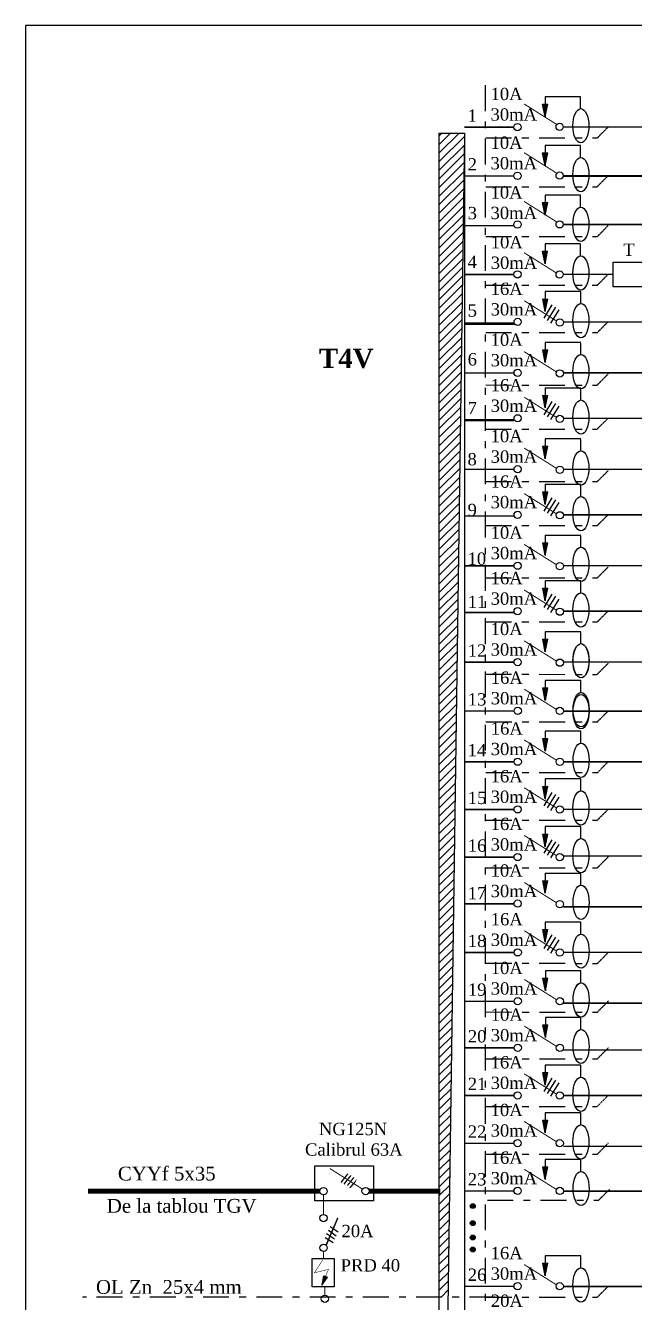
# Model space of a CAD drawing. Header units: inches. Extents: x -369701 to 85886, y 28217 to 66726.
# Drawn here: x 52113 to 58364, y 38344 to 51445 of the extents above; entities that cross this region are included whole.
import ezdxf

# ---------------------------------------------------------------- set-up
doc = ezdxf.new("R2010")
doc.units = ezdxf.units.IN
doc.header["$MEASUREMENT"] = 0
doc.linetypes.add('DOUBLE_DASHED', pattern=[1.093611, 0.529167, -0.211667, 0.141111, -0.211667])
doc.layers.add('Circuite', color=7, linetype='Continuous', lineweight=25)
for name, color, linetype in [('circuite iluminat normal', 7, 'Continuous'), ('circuite iluminat vitali', 1, 'Continuous'), ('ELECTRICAL', 7, 'Continuous')]:
    doc.layers.add(name, color=color, linetype=linetype)
doc.styles.get("Standard").update_dxf_attribs({"font": 'arial.ttf'})

msp = doc.modelspace()

# ---------------------------------------------------------------- hatches: boundary and pattern name
at = {"layer": 'Circuite', "linetype": 'Continuous'}
h = msp.add_hatch(color=256, dxfattribs=at)
h.paths.add_polyline_path([(57448, 50510), (57448, 50639), (57421, 50639)])
h.paths.add_polyline_path([(57474, 50639), (57448, 50639), (57448, 50510)])
h = msp.add_hatch(color=256, dxfattribs=at)
h.paths.add_polyline_path([(57448, 50510), (57448, 50639), (57422, 50639)])
h.paths.add_polyline_path([(57474, 50639), (57448, 50639), (57448, 50510)])
h = msp.add_hatch(color=256, dxfattribs=at)
h.paths.add_polyline_path([(57448, 50010), (57448, 50139), (57421, 50139)])
h.paths.add_polyline_path([(57474, 50139), (57448, 50139), (57448, 50010)])
h = msp.add_hatch(color=256, dxfattribs=at)
h.paths.add_polyline_path([(57448, 50010), (57448, 50139), (57421, 50139)])
h.paths.add_polyline_path([(57474, 50139), (57448, 50139), (57448, 50010)])
h = msp.add_hatch(color=256, dxfattribs=at)
h.paths.add_polyline_path([(57448, 49499), (57448, 49629), (57421, 49629)])
h.paths.add_polyline_path([(57474, 49629), (57448, 49629), (57448, 49499)])
h = msp.add_hatch(color=256, dxfattribs=at)
h.paths.add_polyline_path([(57448, 49499), (57448, 49629), (57421, 49629)])
h.paths.add_polyline_path([(57474, 49629), (57448, 49629), (57448, 49499)])
h = msp.add_hatch(color=256, dxfattribs=at)
h.paths.add_polyline_path([(57447, 48999), (57447, 49129), (57421, 49129)])
h.paths.add_polyline_path([(57473, 49129), (57447, 49129), (57447, 48999)])
h = msp.add_hatch(color=256, dxfattribs=at)
h.paths.add_polyline_path([(57447, 48999), (57447, 49129), (57421, 49129)])
h.paths.add_polyline_path([(57473, 49129), (57447, 49129), (57447, 48999)])
h = msp.add_hatch(color=256, dxfattribs=at)
h.paths.add_polyline_path([(57449, 48510), (57449, 48640), (57422, 48640)])
h.paths.add_polyline_path([(57475, 48640), (57449, 48640), (57449, 48510)])
h = msp.add_hatch(color=256, dxfattribs=at)
h.paths.add_polyline_path([(57449, 48510), (57449, 48640), (57423, 48640)])
h.paths.add_polyline_path([(57475, 48640), (57449, 48640), (57449, 48510)])
h = msp.add_hatch(color=256, dxfattribs=at)
h.paths.add_polyline_path([(57449, 47988), (57449, 48118), (57422, 48118)])
h.paths.add_polyline_path([(57475, 48118), (57449, 48118), (57449, 47988)])
h = msp.add_hatch(color=256, dxfattribs=at)
h.paths.add_polyline_path([(57449, 47988), (57449, 48118), (57423, 48118)])
h.paths.add_polyline_path([(57475, 48118), (57449, 48118), (57449, 47988)])
h = msp.add_hatch(color=256, dxfattribs=at)
h.paths.add_polyline_path([(57449, 47521), (57449, 47651), (57422, 47651)])
h.paths.add_polyline_path([(57475, 47651), (57449, 47651), (57449, 47521)])
h = msp.add_hatch(color=256, dxfattribs=at)
h.paths.add_polyline_path([(57449, 47521), (57449, 47651), (57423, 47651)])
h.paths.add_polyline_path([(57475, 47651), (57449, 47651), (57449, 47521)])
h = msp.add_hatch(color=256, dxfattribs=at)
h.paths.add_polyline_path([(57449, 46999), (57449, 47129), (57422, 47129)])
h.paths.add_polyline_path([(57475, 47129), (57449, 47129), (57449, 46999)])
h = msp.add_hatch(color=256, dxfattribs=at)
h.paths.add_polyline_path([(57449, 46999), (57449, 47129), (57423, 47129)])
h.paths.add_polyline_path([(57475, 47129), (57449, 47129), (57449, 46999)])
h = msp.add_hatch(color=256, dxfattribs=at)
h.paths.add_polyline_path([(57449, 46532), (57449, 46662), (57422, 46662)])
h.paths.add_polyline_path([(57475, 46662), (57449, 46662), (57449, 46532)])
h = msp.add_hatch(color=256, dxfattribs=at)
h.paths.add_polyline_path([(57449, 46532), (57449, 46662), (57423, 46662)])
h.paths.add_polyline_path([(57475, 46662), (57449, 46662), (57449, 46532)])
h = msp.add_hatch(color=256, dxfattribs=at)
h.paths.add_polyline_path([(57449, 46010), (57449, 46139), (57422, 46139)])
h.paths.add_polyline_path([(57475, 46139), (57449, 46139), (57449, 46010)])
h = msp.add_hatch(color=256, dxfattribs=at)
h.paths.add_polyline_path([(57449, 46010), (57449, 46139), (57423, 46139)])
h.paths.add_polyline_path([(57475, 46139), (57449, 46139), (57449, 46010)])
h = msp.add_hatch(color=256, dxfattribs=at)
h.paths.add_polyline_path([(57449, 45543), (57449, 45672), (57422, 45672)])
h.paths.add_polyline_path([(57475, 45672), (57449, 45672), (57449, 45543)])
h = msp.add_hatch(color=256, dxfattribs=at)
h.paths.add_polyline_path([(57449, 45543), (57449, 45672), (57423, 45672)])
h.paths.add_polyline_path([(57475, 45672), (57449, 45672), (57449, 45543)])
h = msp.add_hatch(color=256, dxfattribs=at)
h.paths.add_polyline_path([(57449, 45020), (57449, 45150), (57422, 45150)])
h.paths.add_polyline_path([(57475, 45150), (57449, 45150), (57449, 45020)])
h = msp.add_hatch(color=256, dxfattribs=at)
h.paths.add_polyline_path([(57449, 45020), (57449, 45150), (57423, 45150)])
h.paths.add_polyline_path([(57475, 45150), (57449, 45150), (57449, 45020)])
h = msp.add_hatch(color=256, dxfattribs=at)
h.paths.add_polyline_path([(57450, 44520), (57450, 44650), (57423, 44650)])
h.paths.add_polyline_path([(57476, 44650), (57450, 44650), (57450, 44520)])
h = msp.add_hatch(color=256, dxfattribs=at)
h.paths.add_polyline_path([(57449, 44520), (57449, 44650), (57423, 44650)])
h.paths.add_polyline_path([(57476, 44650), (57449, 44650), (57449, 44520)])
h = msp.add_hatch(color=256, dxfattribs=at)
h.paths.add_polyline_path([(57450, 43999), (57450, 44129), (57423, 44129)])
h.paths.add_polyline_path([(57476, 44129), (57450, 44129), (57450, 43999)])
h = msp.add_hatch(color=256, dxfattribs=at)
h.paths.add_polyline_path([(57449, 43999), (57449, 44129), (57423, 44129)])
h.paths.add_polyline_path([(57476, 44129), (57449, 44129), (57449, 43999)])
h = msp.add_hatch(color=256, dxfattribs=at)
h.paths.add_polyline_path([(57449, 43510), (57449, 43639), (57423, 43639)])
h.paths.add_polyline_path([(57475, 43639), (57449, 43639), (57449, 43510)])
h = msp.add_hatch(color=256, dxfattribs=at)
h.paths.add_polyline_path([(57449, 43510), (57449, 43639), (57423, 43639)])
h.paths.add_polyline_path([(57475, 43639), (57449, 43639), (57449, 43510)])
h = msp.add_hatch(color=256, dxfattribs=at)
h.paths.add_polyline_path([(57449, 43020), (57449, 43150), (57423, 43150)])
h.paths.add_polyline_path([(57475, 43150), (57449, 43150), (57449, 43020)])
h = msp.add_hatch(color=256, dxfattribs=at)
h.paths.add_polyline_path([(57449, 43020), (57449, 43150), (57423, 43150)])
h.paths.add_polyline_path([(57475, 43150), (57449, 43150), (57449, 43020)])
h = msp.add_hatch(color=256, dxfattribs=at)
h.paths.add_polyline_path([(57449, 42542), (57449, 42672), (57423, 42672)])
h.paths.add_polyline_path([(57475, 42672), (57449, 42672), (57449, 42542)])
h = msp.add_hatch(color=256, dxfattribs=at)
h.paths.add_polyline_path([(57449, 42542), (57449, 42672), (57423, 42672)])
h.paths.add_polyline_path([(57475, 42672), (57449, 42672), (57449, 42542)])
h = msp.add_hatch(color=256, dxfattribs=at)
h.paths.add_polyline_path([(57449, 42042), (57449, 42172), (57423, 42172)])
h.paths.add_polyline_path([(57476, 42172), (57449, 42172), (57449, 42042)])
h = msp.add_hatch(color=256, dxfattribs=at)
h.paths.add_polyline_path([(57449, 42042), (57449, 42172), (57423, 42172)])
h.paths.add_polyline_path([(57476, 42172), (57449, 42172), (57449, 42042)])
h = msp.add_hatch(color=256, dxfattribs=at)
h.paths.add_polyline_path([(57450, 41542), (57450, 41672), (57424, 41672)])
h.paths.add_polyline_path([(57476, 41672), (57450, 41672), (57450, 41542)])
h = msp.add_hatch(color=256, dxfattribs=at)
h.paths.add_polyline_path([(57450, 41542), (57450, 41672), (57424, 41672)])
h.paths.add_polyline_path([(57476, 41672), (57450, 41672), (57450, 41542)])
h = msp.add_hatch(color=256, dxfattribs=at)
h.paths.add_polyline_path([(57450, 41064), (57450, 41193), (57424, 41193)])
h.paths.add_polyline_path([(57476, 41193), (57450, 41193), (57450, 41064)])
h = msp.add_hatch(color=256, dxfattribs=at)
h.paths.add_polyline_path([(57450, 41064), (57450, 41193), (57424, 41193)])
h.paths.add_polyline_path([(57476, 41193), (57450, 41193), (57450, 41064)])
h = msp.add_hatch(color=256, dxfattribs=at)
h.paths.add_polyline_path([(57449, 40574), (57449, 40704), (57422, 40704)])
h.paths.add_polyline_path([(57475, 40704), (57449, 40704), (57449, 40574)])
h = msp.add_hatch(color=256, dxfattribs=at)
h.paths.add_polyline_path([(57449, 40574), (57449, 40704), (57423, 40704)])
h.paths.add_polyline_path([(57475, 40704), (57449, 40704), (57449, 40574)])
h = msp.add_hatch(color=256, dxfattribs=at)
h.paths.add_polyline_path([(57449, 40085), (57449, 40215), (57422, 40215)])
h.paths.add_polyline_path([(57475, 40215), (57449, 40215), (57449, 40085)])
h = msp.add_hatch(color=256, dxfattribs=at)
h.paths.add_polyline_path([(57449, 40085), (57449, 40215), (57423, 40215)])
h.paths.add_polyline_path([(57475, 40215), (57449, 40215), (57449, 40085)])
h = msp.add_hatch(color=256, dxfattribs=at)
h.paths.add_polyline_path([(57449, 39607), (57449, 39736), (57423, 39736)])
h.paths.add_polyline_path([(57475, 39736), (57449, 39736), (57449, 39607)])
h = msp.add_hatch(color=256, dxfattribs=at)
h.paths.add_polyline_path([(57449, 39607), (57449, 39736), (57423, 39736)])
h.paths.add_polyline_path([(57475, 39736), (57449, 39736), (57449, 39607)])
h = msp.add_hatch(color=256, dxfattribs=at)
h.paths.add_polyline_path([(57449, 38617), (57449, 38747), (57422, 38747)])
h.paths.add_polyline_path([(57475, 38747), (57449, 38747), (57449, 38617)])
h = msp.add_hatch(color=256, dxfattribs=at)
h.paths.add_polyline_path([(57449, 38617), (57449, 38747), (57423, 38747)])
h.paths.add_polyline_path([(57475, 38747), (57449, 38747), (57449, 38617)])
h = msp.add_hatch(color=256, dxfattribs=at)
h.paths.add_polyline_path([(55192, 38610), (55174, 38618), (55158, 38528)])
h.paths.add_polyline_path([(55212, 38602), (55192, 38610), (55158, 38528), (55157, 38523)])
at = {"layer": 'circuite iluminat normal'}
h = msp.add_hatch(color=256, dxfattribs=at)
h.paths.add_polyline_path([(56696, 39310, 0.528515), (56728, 39335), (56702, 39323)])
h.paths.add_polyline_path([(56696, 39310), (56702, 39323), (56686, 39316, 0.127588)])
h.paths.add_polyline_path([(56686, 39316), (56728, 39335, 0.086363), (56726, 39343, 0.099878), (56721, 39351), (56679, 39333, 0.099878), (56681, 39323, 0.086363)])
h.paths.add_polyline_path([(56679, 39333), (56721, 39351, 0.664213)])
h = msp.add_hatch(color=256, dxfattribs=at)
h.paths.add_polyline_path([(56698, 39310, 0.528515), (56730, 39335), (56703, 39323)])
h.paths.add_polyline_path([(56698, 39310), (56703, 39323), (56687, 39316, 0.127588)])
h.paths.add_polyline_path([(56687, 39316), (56730, 39335, 0.086363), (56728, 39343, 0.099878), (56723, 39351), (56681, 39333, 0.099878), (56683, 39323, 0.086363)])
h.paths.add_polyline_path([(56681, 39333), (56723, 39351, 0.664213)])
h = msp.add_hatch(color=256, dxfattribs=at)
h.paths.add_polyline_path([(56696, 39133, 0.528515), (56728, 39159), (56702, 39147)])
h.paths.add_polyline_path([(56696, 39133), (56702, 39147), (56686, 39140, 0.127588)])
h.paths.add_polyline_path([(56686, 39140), (56728, 39159, 0.086363), (56726, 39167, 0.099878), (56721, 39175), (56679, 39157, 0.099878), (56681, 39147, 0.086363)])
h.paths.add_polyline_path([(56679, 39157), (56721, 39175, 0.664213)])
h = msp.add_hatch(color=256, dxfattribs=at)
h.paths.add_polyline_path([(56698, 39133, 0.528515), (56730, 39159), (56703, 39147)])
h.paths.add_polyline_path([(56698, 39133), (56703, 39147), (56687, 39140, 0.127588)])
h.paths.add_polyline_path([(56687, 39140), (56730, 39159, 0.086363), (56728, 39167, 0.099878), (56723, 39175), (56681, 39157, 0.099878), (56683, 39147, 0.086363)])
h.paths.add_polyline_path([(56681, 39157), (56723, 39175, 0.664213)])
h = msp.add_hatch(color=256, dxfattribs=at)
h.paths.add_polyline_path([(56696, 38987, 0.528515), (56728, 39012), (56702, 39000)])
h.paths.add_polyline_path([(56696, 38987), (56702, 39000), (56686, 38993, 0.127588)])
h.paths.add_polyline_path([(56686, 38993), (56728, 39012, 0.086363), (56726, 39020, 0.099878), (56721, 39028), (56679, 39010, 0.099878), (56681, 39000, 0.086363)])
h.paths.add_polyline_path([(56679, 39010), (56721, 39028, 0.664213)])
h = msp.add_hatch(color=256, dxfattribs=at)
h.paths.add_polyline_path([(56696, 38863, 0.528515), (56728, 38888), (56702, 38877)])
h.paths.add_polyline_path([(56696, 38863), (56702, 38877), (56686, 38870, 0.127588)])
h.paths.add_polyline_path([(56686, 38870), (56728, 38888, 0.086363), (56726, 38897, 0.099878), (56721, 38905), (56679, 38886, 0.099878), (56681, 38877, 0.086363)])
h.paths.add_polyline_path([(56679, 38886), (56721, 38905, 0.664213)])
h = msp.add_hatch(color=256, dxfattribs=at)
h.paths.add_polyline_path([(56698, 38987, 0.528515), (56730, 39012), (56703, 39000)])
h.paths.add_polyline_path([(56698, 38987), (56703, 39000), (56687, 38993, 0.127588)])
h.paths.add_polyline_path([(56687, 38993), (56730, 39012, 0.086363), (56728, 39020, 0.099878), (56723, 39028), (56681, 39010, 0.099878), (56683, 39000, 0.086363)])
h.paths.add_polyline_path([(56681, 39010), (56723, 39028, 0.664213)])
h = msp.add_hatch(color=256, dxfattribs=at)
h.paths.add_polyline_path([(56698, 38863, 0.528515), (56730, 38888), (56703, 38877)])
h.paths.add_polyline_path([(56698, 38863), (56703, 38877), (56687, 38870, 0.127588)])
h.paths.add_polyline_path([(56687, 38870), (56730, 38888, 0.086363), (56728, 38897, 0.099878), (56723, 38905), (56681, 38886, 0.099878), (56683, 38877, 0.086363)])
h.paths.add_polyline_path([(56681, 38886), (56723, 38905, 0.664213)])
at = {"layer": 'circuite iluminat vitali'}
h = msp.add_hatch(dxfattribs=at)
h.set_pattern_fill('ANSI31', color=256, scale=500, style=0)
h.set_pattern_definition([(45, (-1699798.09, -1005102.076), (-44.1941738, 44.1941738), [])])
h.paths.add_polyline_path([(56620, 50341), (56361, 50341), (56361, 38399), (56451, 38399)])

# ---------------------------------------------------------------- linework, layer by layer
at = {"layer": 'Circuite', "linetype": 'DOUBLE_DASHED', "ltscale": 500}
for p, q in [((56833, 50832), (56833, 31716)), ((56935, 38399), (52698, 38399))]:
    msp.add_line(p, q, dxfattribs=at)
at = {"layer": 'Circuite', "linetype": 'Continuous'}
for p, q in [((57811, 50715), (57447, 50715)), ((57448, 50715), (57448, 50509)), ((57812, 50593), (57812, 50714)), ((57448, 50510), (57421, 50639)), ((57421, 50639), (57474, 50639)), ((57422, 50639), (57474, 50639)), ((57448, 50510), (57474, 50639)), ((57448, 50510), (57474, 50639)), ((57812, 50215), (57448, 50215)), ((57448, 50215), (57448, 50009)), ((57812, 50215), (57448, 50215)), ((57812, 50093), (57812, 50214)), ((57421, 50139), (57474, 50139)), ((57448, 50010), (57421, 50139)), ((57421, 50139), (57474, 50139)), ((57448, 50010), (57474, 50139)), ((57448, 50010), (57474, 50139)), ((57448, 49704), (57448, 49499)), ((57812, 49704), (57448, 49704)), ((57812, 49582), (57812, 49703)), ((57421, 49629), (57474, 49629)), ((57448, 49499), (57421, 49629)), ((57421, 49629), (57474, 49629)), ((57448, 49499), (57474, 49629)), ((57448, 49499), (57474, 49629)), ((57421, 49129), (57473, 49129)), ((57447, 48999), (57421, 49129)), ((57421, 49129), (57473, 49129)), ((57447, 49204), (57447, 48999)), ((57811, 49204), (57447, 49204)), ((57447, 48999), (57473, 49129)), ((57447, 48999), (57473, 49129)), ((57811, 49082), (57811, 49203)), ((57449, 48510), (57422, 48640)), ((57423, 48639), (57475, 48639)), ((57423, 48639), (57475, 48639)), ((57449, 48716), (57449, 48510)), ((57813, 48715), (57449, 48715)), ((57449, 48510), (57475, 48640)), ((57449, 48510), (57475, 48640)), ((57813, 48594), (57813, 48715)), ((57449, 47988), (57422, 48118)), ((57423, 48117), (57475, 48117)), ((57423, 48117), (57475, 48117)), ((57449, 48193), (57449, 47988)), ((57813, 48192), (57449, 48192)), ((57449, 47988), (57475, 48118)), ((57449, 47988), (57475, 48118)), ((57813, 48066), (57813, 48186)), ((57449, 47727), (57449, 47521)), ((57813, 47726), (57449, 47726)), ((57813, 47605), (57813, 47726)), ((57449, 47521), (57422, 47651)), ((57423, 47650), (57475, 47650)), ((57423, 47650), (57475, 47650)), ((57449, 47521), (57475, 47651)), ((57449, 47521), (57475, 47651)), ((57449, 47204), (57449, 46999)), ((57813, 47203), (57449, 47203)), ((57813, 47077), (57813, 47197)), ((57449, 46999), (57422, 47129)), ((57423, 47128), (57475, 47128)), ((57423, 47128), (57475, 47128)), ((57449, 46999), (57475, 47129)), ((57449, 46999), (57475, 47129)), ((57449, 46532), (57422, 46662)), ((57423, 46661), (57475, 46661)), ((57423, 46661), (57475, 46661)), ((57449, 46738), (57449, 46532)), ((57813, 46736), (57449, 46736)), ((57449, 46532), (57475, 46662)), ((57449, 46532), (57475, 46662)), ((57813, 46616), (57813, 46736)), ((57449, 46010), (57422, 46139)), ((57423, 46138), (57475, 46138)), ((57423, 46138), (57475, 46138)), ((57449, 46215), (57449, 46009)), ((57813, 46214), (57449, 46214)), ((57449, 46010), (57475, 46139)), ((57449, 46010), (57475, 46139)), ((57813, 46087), (57813, 46208)), ((57449, 45748), (57449, 45543)), ((57813, 45747), (57449, 45747)), ((57813, 45627), (57813, 45747)), ((57449, 45543), (57422, 45672)), ((57423, 45671), (57475, 45671)), ((57423, 45671), (57475, 45671)), ((57449, 45543), (57475, 45672)), ((57449, 45543), (57475, 45672)), ((57449, 45226), (57449, 45020)), ((57813, 45224), (57449, 45224)), ((57813, 45098), (57813, 45219)), ((57449, 45020), (57422, 45150)), ((57423, 45149), (57475, 45149)), ((57423, 45149), (57475, 45149)), ((57449, 45020), (57475, 45150)), ((57449, 45020), (57475, 45150)), ((57449, 44726), (57449, 44520)), ((57813, 44726), (57449, 44726)), ((57813, 44604), (57813, 44724)), ((57423, 44650), (57476, 44650)), ((57449, 44520), (57423, 44650)), ((57423, 44650), (57476, 44650)), ((57449, 44520), (57476, 44650)), ((57450, 44520), (57476, 44650)), ((57449, 44204), (57449, 43999)), ((57813, 44204), (57449, 44204)), ((57813, 44082), (57813, 44203)), ((57423, 44129), (57476, 44129)), ((57449, 43999), (57423, 44129)), ((57423, 44129), (57476, 44129)), ((57449, 43999), (57476, 44129)), ((57450, 43999), (57476, 44129)), ((57423, 43639), (57475, 43639)), ((57449, 43510), (57423, 43639)), ((57449, 43715), (57449, 43509)), ((57813, 43715), (57449, 43715)), ((57449, 43510), (57475, 43639)), ((57449, 43510), (57475, 43639)), ((57813, 43593), (57813, 43714)), ((57423, 43150), (57475, 43150)), ((57449, 43020), (57423, 43150)), ((57423, 43150), (57475, 43150)), ((57449, 43226), (57449, 43020)), ((57813, 43226), (57449, 43226)), ((57449, 43020), (57475, 43150)), ((57449, 43020), (57475, 43150)), ((57813, 43104), (57813, 43224)), ((57449, 42747), (57449, 42542)), ((57813, 42746), (57449, 42746)), ((57813, 42625), (57813, 42746)), ((57449, 42542), (57423, 42672)), ((57423, 42671), (57475, 42671)), ((57423, 42671), (57475, 42671)), ((57449, 42542), (57475, 42672)), ((57449, 42542), (57475, 42672)), ((57449, 42247), (57449, 42042)), ((57813, 42247), (57449, 42247)), ((57813, 42125), (57813, 42246)), ((57423, 42172), (57476, 42172)), ((57449, 42042), (57423, 42172)), ((57423, 42172), (57476, 42172)), ((57449, 42042), (57476, 42172)), ((57449, 42042), (57476, 42172)), ((57424, 41672), (57476, 41672)), ((57450, 41542), (57424, 41672)), ((57424, 41672), (57476, 41672)), ((57450, 41747), (57450, 41542)), ((57814, 41747), (57450, 41747)), ((57450, 41542), (57476, 41672)), ((57450, 41542), (57476, 41672)), ((57814, 41625), (57814, 41746)), ((57450, 41269), (57450, 41063)), ((57814, 41269), (57450, 41269)), ((57424, 41193), (57476, 41193)), ((57450, 41064), (57424, 41193)), ((57424, 41193), (57476, 41193)), ((57450, 41064), (57476, 41193)), ((57450, 41064), (57476, 41193)), ((57814, 41147), (57814, 41268)), ((57449, 40779), (57449, 40574)), ((57813, 40779), (57449, 40779)), ((57813, 40658), (57813, 40778)), ((57449, 40574), (57422, 40704)), ((57422, 40704), (57475, 40704)), ((57423, 40704), (57475, 40704)), ((57449, 40574), (57475, 40704)), ((57449, 40574), (57475, 40704)), ((57449, 40290), (57449, 40085)), ((57813, 40290), (57449, 40290)), ((57813, 40169), (57813, 40289)), ((57449, 40085), (57422, 40215)), ((57422, 40215), (57475, 40215)), ((57423, 40215), (57475, 40215)), ((57449, 40085), (57475, 40215)), ((57449, 40085), (57475, 40215)), ((57449, 39607), (57423, 39736)), ((57423, 39735), (57475, 39735)), ((57423, 39735), (57475, 39735)), ((57449, 39812), (57449, 39606)), ((57813, 39811), (57449, 39811)), ((57449, 39607), (57475, 39736)), ((57449, 39607), (57475, 39736)), ((57813, 39690), (57813, 39811)), ((55202, 39051), (55284, 38996)), ((55222, 39084), (55303, 39029)), ((55241, 39122), (55322, 39068)), ((55189, 39012), (55270, 38958)), ((57449, 38823), (57449, 38617)), ((57813, 38823), (57449, 38823)), ((57813, 38701), (57813, 38821)), ((57449, 38617), (57422, 38747)), ((57422, 38747), (57475, 38747)), ((57423, 38747), (57475, 38747)), ((57449, 38617), (57475, 38747)), ((57449, 38617), (57475, 38747)), ((55156, 38523), (55212, 38602)), ((55157, 38523), (55174, 38618)), ((55174, 38618), (55212, 38602))]:
    msp.add_line(p, q, dxfattribs=at)
at = {"layer": 'Circuite'}
for p, q in [((57436, 48441), (57521, 48578)), ((57471, 48419), (57556, 48557)), ((57507, 48391), (57591, 48529)), ((57436, 47451), (57521, 47589)), ((57471, 47430), (57556, 47567)), ((57507, 47402), (57591, 47539)), ((57436, 46462), (57521, 46599)), ((57471, 46441), (57556, 46578)), ((57507, 46413), (57591, 46550)), ((57436, 45473), (57521, 45610)), ((57471, 45452), (57556, 45589)), ((57507, 45424), (57591, 45561)), ((57436, 43440), (57520, 43577)), ((57471, 43419), (57556, 43556)), ((57506, 43391), (57591, 43528)), ((57436, 42955), (57520, 43092)), ((57471, 42934), (57556, 43071)), ((57506, 42906), (57591, 43043)), ((57437, 41977), (57521, 42114)), ((57472, 41955), (57556, 42093)), ((57507, 41927), (57592, 42065)), ((57437, 40509), (57521, 40646)), ((57472, 40488), (57556, 40625)), ((57507, 40460), (57592, 40597))]:
    msp.add_line(p, q, dxfattribs=at)
at = {"layer": 'Circuite', "linetype": 'Continuous'}
for points in [[(66128, 28226), (66128, 51445), (52113, 51445), (52113, 28226)], [(55083, 39747), (55684, 39747), (55684, 39388), (55083, 39388)], [(55055, 38795), (55281, 38795), (55281, 38504), (55055, 38504)]]:
    msp.add_lwpolyline(points, close=True, dxfattribs=at)
at = {"layer": 'Circuite', "linetype": 'Continuous', "flags": 128}
for points, const_width in [([(55173, 39453), (55173, 39248)], 10.1), ([(55200, 38934), (55319, 39212)], 15), ([(55166, 38783), (55078, 38648), (55223, 38684), (55166, 38546), (55166, 38546)], 5.06), ([(55173, 38868), (55173, 38795)], 10.1), ([(55185, 38504), (55185, 38417)], 10.1)]:
    msp.add_lwpolyline(points, dxfattribs=dict(at, const_width=const_width))
at = {"layer": 'Circuite', "linetype": 'Continuous'}
for centre in [(55172, 39210), (55173, 38905), (55185, 38382)]:
    msp.add_circle(centre, 37.2, dxfattribs=at)
for centre in [(57814, 50416), (57814, 49916), (57814, 49405), (57814, 48905), (57815, 48417), (57815, 48417), (57815, 47894), (57815, 47894), (57815, 47427), (57815, 47427), (57815, 46905), (57815, 46905), (57815, 46905), (57815, 46905), (57815, 46438), (57815, 46438), (57815, 45916), (57815, 45916), (57815, 45916), (57815, 45916), (57815, 45449), (57815, 45449), (57815, 44927), (57815, 44927), (57816, 44927), (57816, 44927), (57816, 44427), (57816, 44427), (57816, 44427), (57816, 44405), (57816, 44405), (57816, 43905), (57816, 43905), (57816, 43905), (57815, 43416), (57815, 43416), (57815, 43416), (57815, 42927), (57815, 42927), (57815, 42927), (57816, 42448), (57816, 42448), (57816, 41948), (57816, 41948), (57816, 41948), (57817, 41448), (57816, 41448), (57817, 41448), (57817, 40970), (57816, 40970), (57817, 40970), (57815, 40480), (57815, 40480), (57815, 40480), (57815, 39991), (57815, 39991), (57815, 39991), (57816, 39513), (57816, 39513), (57815, 38523), (57815, 38523), (57815, 38523)]:
    msp.add_ellipse(centre, major_axis=(0, 176), ratio=0.466655, dxfattribs=at)
at = {"layer": 'circuite iluminat normal'}
for points in [[(56361, 50341), (56620, 50341), (56620, 32010), (56361, 32010)], [(58145, 49017), (58466, 49017), (58466, 48763), (58145, 48763)]]:
    msp.add_lwpolyline(points, close=True, dxfattribs=at)
for centre in [(56704, 39333), (56705, 39333), (56704, 39157), (56705, 39157), (56704, 39010), (56704, 38887), (56705, 39010), (56705, 38887)]:
    msp.add_circle(centre, 24.8, dxfattribs=at)
at = {"layer": 'ELECTRICAL', "linetype": 'Continuous'}
for p, q in [((56620, 50341), (56361, 32010)), ((55135, 39486), (55135, 39486))]:
    msp.add_line(p, q, dxfattribs=at)
at = {"layer": 'ELECTRICAL', "linetype": 'DOUBLE_DASHED'}
for p, q in [((57982, 50291), (58095, 50404)), ((57982, 49791), (58095, 49904)), ((57982, 49280), (58095, 49394)), ((57981, 48780), (58095, 48894)), ((57982, 48294), (58096, 48407)), ((57982, 48294), (58096, 48407)), ((57982, 47756), (58096, 47870)), ((57982, 47756), (58096, 47870)), ((57982, 47305), (58096, 47418)), ((57982, 47305), (58096, 47418)), ((57982, 46767), (58096, 46880)), ((57982, 46767), (58096, 46880)), ((57982, 46315), (58096, 46429)), ((57982, 46315), (58096, 46429)), ((57982, 45778), (58096, 45891)), ((57982, 45778), (58096, 45891)), ((57982, 45326), (58096, 45440)), ((57982, 45326), (58096, 45440)), ((57982, 44788), (58096, 44902)), ((57982, 44788), (58096, 44902)), ((57984, 44302), (58097, 44415)), ((57984, 43780), (58097, 43894)), ((57983, 43291), (58096, 43404)), ((57983, 43291), (58096, 43404)), ((57983, 42802), (58096, 42915)), ((57984, 41823), (58097, 41937)), ((57984, 41323), (58098, 41437)), ((57984, 40845), (58098, 40958)), ((57983, 40356), (58096, 40469)), ((57983, 39866), (58096, 39980)), ((55354, 39578), (55423, 39664)), ((55384, 39560), (55453, 39646)), ((55414, 39540), (55484, 39626)), ((55446, 39521), (55515, 39608)), ((57998, 39394), (58111, 39507)), ((57983, 38399), (58096, 38512))]:
    msp.add_line(p, q, dxfattribs=at)
at = {"layer": 'ELECTRICAL', "linetype": 'DOUBLE_DASHED', "ltscale": 500}
for p, q in [((56839, 50291), (57982, 50291)), ((56839, 49791), (57982, 49791)), ((56839, 49281), (57982, 49280)), ((56837, 48781), (57829, 48781)), ((56838, 48781), (57981, 48780)), ((56839, 48294), (57982, 48294)), ((56839, 47757), (57982, 47756)), ((56839, 47305), (57982, 47305)), ((56839, 46767), (57982, 46767)), ((56839, 46316), (57982, 46315)), ((56839, 45778), (57982, 45778)), ((56839, 45327), (57982, 45326)), ((56839, 44789), (57982, 44788)), ((56840, 44302), (57984, 44302)), ((56840, 43781), (57984, 43780)), ((56840, 43291), (57983, 43291)), ((56840, 43291), (57983, 43291)), ((56840, 42802), (57983, 42802)), ((56840, 41824), (57984, 41823)), ((56841, 41324), (57984, 41323)), ((56841, 40845), (57984, 40845)), ((56840, 40356), (57983, 40356)), ((56840, 39867), (57983, 39866)), ((56854, 39394), (57998, 39394)), ((56840, 38399), (57983, 38399))]:
    msp.add_line(p, q, dxfattribs=at)
at = {"layer": 'ELECTRICAL', "linetype": 'Continuous', "flags": 128}
for points, const_width in [([(57566, 50430), (57230, 50641)], 10.1), ([(57566, 50430), (57230, 50641)], 10.1), ([(56618, 50402), (57127, 50402)], 15.2), ([(56618, 50402), (57127, 50402)], 15.2), ([(56618, 50402), (57127, 50402)], 15.2), ([(56618, 50402), (57127, 50402)], 15.2), ([(57632, 50404), (61262, 50404)], 15.2), ([(57566, 49930), (57230, 50141)], 10.1), ([(57566, 49930), (57230, 50141)], 10.1), ([(56618, 49902), (57127, 49902)], 15.2), ([(57632, 49904), (61262, 49904)], 15.2), ([(57634, 49900), (59595, 49900)], 15.2), ([(57566, 49430), (57230, 49641)], 10.1), ([(57566, 49430), (57230, 49641)], 10.1), ([(56618, 49391), (57127, 49391)], 15.2), ([(57632, 49404), (61262, 49404)], 15.2), ([(57566, 48904), (57230, 49115)], 10.1), ([(57566, 48904), (57230, 49115)], 10.1), ([(56618, 48891), (57126, 48891)], 15.2), ([(56620, 48891), (57128, 48891)], 15.2), ([(57631, 48892), (58142, 48892)], 15.2), ([(57568, 48411), (57232, 48622)], 10.1), ([(57568, 48411), (57232, 48622)], 10.1), ([(56620, 48391), (57128, 48391)], 15.2), ([(56620, 48380), (57128, 48380)], 15.2), ([(57633, 48404), (61804, 48404)], 15.2), ([(57568, 47888), (57232, 48099)], 10.1), ([(57568, 47888), (57232, 48099)], 10.1), ([(56620, 47880), (57128, 47880)], 15.2), ([(56619, 47880), (57128, 47880)], 15.2), ([(57633, 47881), (61804, 47881)], 15.2), ([(57568, 47421), (57232, 47632)], 10.1), ([(57568, 47421), (57232, 47632)], 10.1), ([(56618, 47402), (57126, 47402)], 15.2), ([(56620, 47402), (57128, 47402)], 15.2), ([(56620, 47391), (57128, 47391)], 15.2), ([(57633, 47414), (61804, 47414)], 15.2), ([(57568, 46899), (57232, 47110)], 10.1), ([(57568, 46899), (57232, 47110)], 10.1), ([(56620, 46891), (57128, 46891)], 15.2), ([(56619, 46891), (57128, 46891)], 15.2), ([(57633, 46892), (61804, 46892)], 15.2), ([(57568, 46432), (57232, 46643)], 10.1), ([(57568, 46432), (57232, 46643)], 10.1), ([(56618, 46413), (57126, 46413)], 15.2), ([(56620, 46413), (57128, 46413)], 15.2), ([(57633, 46425), (61804, 46425)], 15.2), ([(57568, 45910), (57232, 46121)], 10.1), ([(57568, 45910), (57232, 46121)], 10.1), ([(56620, 45902), (57128, 45902)], 15.2), ([(56619, 45902), (57128, 45902)], 15.2), ([(57633, 45903), (61804, 45903)], 15.2), ([(57568, 45443), (57232, 45654)], 10.1), ([(57568, 45443), (57232, 45654)], 10.1), ([(56618, 45423), (57126, 45423)], 15.2), ([(56620, 45423), (57128, 45423)], 15.2), ([(57633, 45436), (61804, 45436)], 15.2), ([(57568, 44921), (57232, 45132)], 10.1), ([(57568, 44921), (57232, 45132)], 10.1), ([(56619, 44913), (57128, 44913)], 15.2), ([(56620, 44913), (57128, 44913)], 15.2), ([(56619, 44913), (57128, 44913)], 15.2), ([(57633, 44914), (61804, 44914)], 15.2), ([(57568, 44425), (57233, 44636)], 10.1), ([(57568, 44425), (57233, 44636)], 10.1), ([(56619, 44413), (57127, 44413)], 15.2), ([(56620, 44413), (57129, 44413)], 15.2), ([(57635, 44411), (61557, 44411)], 15.2), ([(57568, 43904), (57233, 44115)], 10.1), ([(57568, 43904), (57233, 44115)], 10.1), ([(56619, 43891), (57127, 43891)], 15.2), ([(56620, 43891), (57129, 43891)], 15.2), ([(57635, 43890), (61557, 43890)], 15.2), ([(57568, 43414), (57232, 43625)], 10.1), ([(57568, 43414), (57232, 43625)], 10.1), ([(56619, 43402), (57128, 43402)], 15.2), ([(56619, 43402), (57128, 43402)], 15.2), ([(57632, 43403), (61803, 43403)], 15.2), ([(57568, 42925), (57232, 43136)], 10.1), ([(57568, 42925), (57232, 43136)], 10.1), ([(56619, 42913), (57128, 42913)], 15.2), ([(57633, 42925), (61804, 42925)], 15.2), ([(57568, 42442), (57233, 42653)], 10.1), ([(57568, 42442), (57233, 42653)], 10.1), ([(56620, 42434), (57128, 42434)], 15.2), ([(57633, 42403), (61804, 42403)], 15.2), ([(57568, 41947), (57233, 42158)], 10.1), ([(57568, 41947), (57233, 42158)], 10.1), ([(56620, 41934), (57129, 41934)], 15.2), ([(57633, 41936), (61804, 41936)], 15.2), ([(57569, 41447), (57233, 41658)], 10.1), ([(57569, 41447), (57233, 41658)], 10.1), ([(56621, 41434), (57129, 41434)], 15.2), ([(57633, 41414), (61804, 41414)], 15.2), ([(57569, 40968), (57233, 41179)], 10.1), ([(57569, 40968), (57233, 41179)], 10.1), ([(56621, 40956), (57129, 40956)], 15.2), ([(57633, 40935), (61804, 40935)], 15.2), ([(57568, 40479), (57232, 40690)], 10.1), ([(57568, 40479), (57232, 40690)], 10.1), ([(56619, 40467), (57128, 40467)], 15.2), ([(57633, 40468), (61804, 40468)], 15.2), ([(57568, 39990), (57232, 40201)], 10.1), ([(57568, 39990), (57232, 40201)], 10.1), ([(56619, 39977), (57128, 39977)], 15.2), ([(57633, 39946), (61804, 39946)], 15.2), ([(55572, 39507), (55237, 39718)], 10.1), ([(57568, 39500), (57232, 39711)], 10.1), ([(57568, 39500), (57232, 39711)], 10.1), ([(55134, 39486), (52755, 39486)], 50.6), ([(55640, 39486), (56371, 39486)], 50.6), ([(56620, 39488), (57128, 39488)], 15.2), ([(57634, 39486), (61557, 39486)], 15.2), ([(57568, 38522), (57232, 38733)], 10.1), ([(56619, 38510), (57128, 38510)], 15.2), ([(56620, 38510), (57128, 38510)], 15.2), ([(57635, 38508), (61557, 38508)], 15.2)]:
    msp.add_lwpolyline(points, dxfattribs=dict(at, const_width=const_width))
at = {"layer": 'ELECTRICAL', "linetype": 'Continuous'}
for centre in [(57164, 50403), (57164, 50403), (57596, 50405), (57164, 49903), (57164, 49903), (57596, 49905), (57164, 49403), (57164, 49403), (57596, 49405), (57163, 48892), (57596, 48891), (57165, 48404), (57598, 48398), (57165, 47882), (57598, 47876), (57165, 47415), (57598, 47409), (57165, 46892), (57598, 46887), (57165, 46425), (57598, 46420), (57165, 45903), (57598, 45898), (57165, 45436), (57598, 45431), (57165, 44914), (57598, 44908), (57166, 44414), (57598, 44413), (57166, 43892), (57598, 43891), (57165, 43403), (57165, 43403), (57597, 43402), (57165, 42914), (57597, 42913), (57165, 42436), (57598, 42430), (57166, 41936), (57598, 41934), (57166, 41436), (57599, 41434), (57166, 40957), (57599, 40956), (57165, 40468), (57597, 40467), (57165, 39979), (57597, 39977), (55172, 39486), (55604, 39487), (57165, 39489), (57598, 39488), (57165, 38511), (57597, 38510)]:
    msp.add_circle(centre, 37.2, dxfattribs=at)

# ---------------------------------------------------------------- texts
at = {"layer": 'Circuite', "linetype": 'Continuous', "attachment_point": 1}
for s, insert, char_height, width in [('{\\fTimes New Roman|b0|i0|c0|p18;10A\\P30mA}', (56887, 50806), 126.25, 407.03), ('{\\fTimes New Roman|b0|i0|c0|p18;10A\\P30mA}', (56887, 50306), 126.25, 407.03), ('{\\fTimes New Roman|b0|i0|c0|p18;10A\\P30mA}', (56887, 49796), 126.25, 407.03), ('{\\fTimes New Roman|b0|i0|c0|p18;10A\\P30mA}', (56889, 49285), 126.25, 407.03), ('{\\fTimes New Roman|b0|i0|c0|p18;  T}', (58154, 49208), 126.25, 407.03), ('{\\fTimes New Roman|b0|i0|c0|p18;16A\\P30mA}', (56888, 48807), 126.25, 407.03), ('{\\fTimes New Roman|b0|i0|c0|p18;10A\\P30mA}', (56888, 48285), 126.25, 407.03), ('{\\fTimes New Roman|b0|i0|c0|p18;16A\\P30mA}', (56888, 47818), 126.25, 407.03), ('{\\fTimes New Roman|b0|i0|c0|p18;10A\\P30mA}', (56888, 47296), 126.25, 407.03), ('{\\fTimes New Roman|b0|i0|c0|p18;16A\\P30mA}', (56888, 46829), 126.25, 407.03), ('{\\fTimes New Roman|b0|i0|c0|p18;10A\\P30mA}', (56888, 46306), 126.25, 407.03), ('{\\fTimes New Roman|b0|i0|c0|p18;16A\\P30mA}', (56888, 45839), 126.25, 407.03), ('{\\fTimes New Roman|b0|i0|c0|p18;10A\\P30mA}', (56888, 45317), 126.25, 407.03), ('{\\fTimes New Roman|b0|i0|c0|p18;16A\\P30mA}', (56889, 44817), 126.25, 407.03), ('{\\fTimes New Roman|b0|i0|c0|p18;16A\\P30mA}', (56889, 44296), 126.25, 407.03), ('{\\fTimes New Roman|b0|i0|c0|p18;16A\\P30mA}', (56888, 43806), 126.25, 407.03), ('{\\fTimes New Roman|b0|i0|c0|p18;16A\\P30mA}', (56888, 43806), 126.25, 407.03), ('{\\fTimes New Roman|b0|i0|c0|p18;16A\\P30mA}', (56888, 43317), 126.25, 407.03), ('{\\fTimes New Roman|b0|i0|c0|p18;16A\\P30mA}', (56888, 43317), 126.25, 407.03), ('{\\fTimes New Roman|b0|i0|c0|p18;10A\\P30mA}', (56888, 42839), 126.25, 407.03), ('{\\fTimes New Roman|b0|i0|c0|p18;16A\\P30mA}', (56889, 42339), 126.25, 407.03), ('{\\fTimes New Roman|b0|i0|c0|p18;10A\\P30mA}', (56889, 41839), 126.25, 407.03), ('{\\fTimes New Roman|b0|i0|c0|p18;10A\\P30mA}', (56889, 41360), 126.25, 407.03), ('{\\fTimes New Roman|b0|i0|c0|p18;16A\\P30mA}', (56888, 40871), 126.25, 407.03), ('{\\fTimes New Roman|b0|i0|c0|p18;16A\\P30mA}', (56888, 40871), 126.25, 407.03), ('{\\fTimes New Roman|b0|i0|c0|p18;10A\\P30mA}', (56888, 40382), 126.25, 407.03), ('{\\fTimes New Roman|b0|i0|c0|p18;16A\\P30mA}', (56888, 39893), 126.25, 407.03), ('{\\fTimes New Roman|b0|i0|c0|p18;16A\\P30mA}', (56889, 39893), 126.25, 407.03), ('{\\fTimes New Roman|b0|i0|c0|p18;16A\\P30mA}', (56888, 38914), 126.25, 407.03), ('{\\fTimes New Roman|b0|i0|c0|p18;PRD 40}', (55348, 38788), 126.38, 1127.52), ('{\\fTimes New Roman|b0|i0|c0|p18;20A\\P30mA}', (56890, 38425), 126.25, 407.03)]:
    msp.add_mtext(s, dxfattribs=dict(at, insert=insert, char_height=char_height, width=width))
at = {"layer": 'ELECTRICAL', "linetype": 'Continuous', "attachment_point": 1}
for s, insert, char_height, width in [('{\\fTimes New Roman|b0|i0|c0|p18;1}', (56651, 50584), 126.38, 407.44), ('{\\fTimes New Roman|b0|i0|c0|p18;2}', (56652, 50084), 126.38, 407.44), ('{\\fTimes New Roman|b0|i0|c0|p18;3}', (56652, 49584), 126.38, 407.44), ('{\\fTimes New Roman|b0|i0|c0|p18;4}', (56652, 49084), 126.38, 407.44), ('{\\fTimes New Roman|b0|i0|c0|p18;5}', (56652, 48584), 126.38, 407.44), ('{\\fTimes New Roman|b1|i0|c0|p18;\\C1;T4V}', (55125, 48129), 196.58, 477.25), ('{\\fTimes New Roman|b0|i0|c0|p18;6}', (56652, 48084), 126.38, 407.44), ('{\\fTimes New Roman|b0|i0|c0|p18;7}', (56652, 47584), 126.38, 407.44), ('{\\fTimes New Roman|b0|i0|c0|p18;8}', (56650, 47059), 126.38, 407.44), ('{\\fTimes New Roman|b0|i0|c0|p18;9}', (56651, 46538), 126.38, 407.44), ('{\\fTimes New Roman|b0|i0|c0|p18;10}', (56651, 46038), 126.38, 407.44), ('{\\fTimes New Roman|b0|i0|c0|p18;11}', (56653, 45595), 126.38, 407.44), ('{\\fTimes New Roman|b0|i0|c0|p18;12}', (56653, 45095), 126.38, 407.44), ('{\\fTimes New Roman|b0|i0|c0|p18;13}', (56653, 44595), 126.38, 407.44), ('{\\fTimes New Roman|b0|i0|c0|p18;14}', (56652, 44074), 126.38, 407.44), ('{\\fTimes New Roman|b0|i0|c0|p18;15}', (56653, 43584), 126.38, 407.44), ('{\\fTimes New Roman|b0|i0|c0|p18;16}', (56653, 43095), 126.38, 407.44), ('{\\fTimes New Roman|b0|i0|c0|p18;17}', (56653, 42606), 126.38, 407.44), ('{\\fTimes New Roman|b0|i0|c0|p18;18}', (56653, 42117), 126.38, 407.44), ('{\\fTimes New Roman|b0|i0|c0|p18;19}', (56654, 41617), 126.38, 407.44), ('{\\fTimes New Roman|b0|i0|c0|p18;20}', (56654, 41138), 126.38, 407.44), ('{\\fTimes New Roman|b0|i0|c0|p18;21}', (56653, 40649), 126.38, 407.44), ('{\\fTimes New Roman|b0|i0|c0|p18;   NG125N\\PCalibrul 63A}', (54982, 40187), 126.38, 1443.2), ('{\\fTimes New Roman|b0|i0|c0|p18;22}', (56653, 40160), 126.38, 407.44), ('{\\fTimes New Roman|b0|i0|c0|p18;23}', (56653, 39671), 126.38, 407.44), ('{\\fTimes New Roman|b0|i0|c0|p18;         De la tablou TGV\\P                         }', (52466, 39406), 141.54, 3139.93), ('{\\fTimes New Roman|b0|i0|c0|p18;20A}', (55357, 39140), 126.38, 407.44), ('{\\fTimes New Roman|b0|i0|c0|p18;26}', (56653, 38692), 126.38, 407.44)]:
    msp.add_mtext(s, dxfattribs=dict(at, insert=insert, char_height=char_height, width=width))
at = {"layer": 'ELECTRICAL', "linetype": 'DOUBLE_DASHED', "char_height": 141.54, "attachment_point": 1}
for s, insert, width in [('{\\fTimes New Roman|b0|i0|c0|p18;    CYYf 5x35}', (52847, 39737), 2813.98), ('{\\fTimes New Roman|b0|i0|c0|p18;OL Zn  25x4 mm}', (52836, 38574), 1941.33)]:
    msp.add_mtext(s, dxfattribs=dict(at, insert=insert, width=width))

doc.saveas('drawing.dxf')
